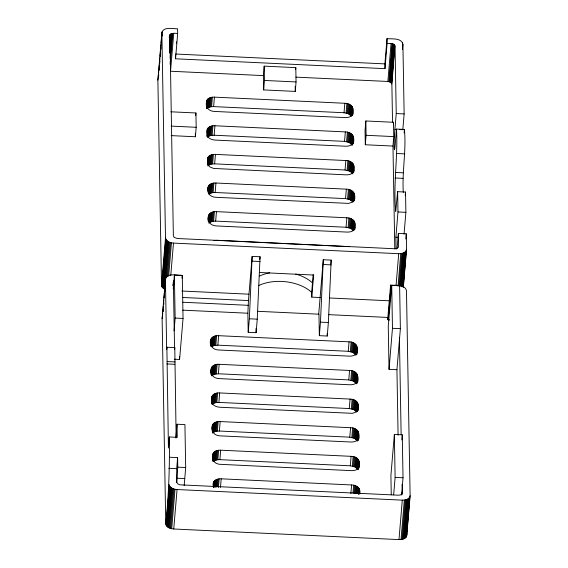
<?xml version="1.0" encoding="UTF-8"?>
<svg xmlns="http://www.w3.org/2000/svg" width="568" height="568" viewBox="0 0 568 568"><rect width="100%" height="100%" fill="white"/><g stroke="black" fill="none" stroke-linecap="round" stroke-linejoin="round"><path stroke-width="0.85" d="M404.061 234.101L405.886 212.333L405.531 192.055L397.628 191.686L395.726 211.388C393.091 183.854 398.083 156.555 396.514 129.064L404.416 129.433C406.44 150.506 401.966 171.373 403.287 192.424M248.209 332.308L249.345 318.783L252.156 256.381L260.066 256.75L257.247 319.159L256.111 332.685L248.209 332.308L247.868 313.224L248.45 300.564L252.156 256.381M319.337 335.66L320.473 322.134L323.284 259.732L331.187 260.101L328.375 322.503L327.239 336.036L319.337 335.66L318.953 314.189L257.489 311.292M161.859 32.802L165.501 237.956L166.133 239.81L168.661 241.883L164.684 289.226L162.157 287.152L161.525 285.292L157.883 80.138L161.859 32.802C163.406 26.192 173.162 28.989 177.585 28.769L177.67 33.54L175.547 58.795L384.976 68.657L387.099 43.409L387.014 38.638C391.785 39.213 401.271 37.552 402.904 44.155L404.139 113.927L402.818 129.71L399.304 129.547M158.72 71.902L157.883 80.138M158.87 70.155L159.31 64.894M159.459 63.14L159.899 57.879M160.048 56.125L161.007 44.73M161.149 42.976L161.596 37.715M161.738 35.961L162.107 31.574M158.6 76.588L158.749 74.834M159.118 70.453L159.338 67.826M159.707 63.438L159.927 60.812M160.297 56.424L160.446 54.67M160.886 49.409L161.035 47.662M161.397 43.275L161.617 40.648M161.987 36.26L162.136 34.506M169.562 39.348C167.943 32.923 173.254 32.866 177.67 33.54M169.576 40.825L170.095 34.655M169.576 43.196L170.315 34.385M169.562 46.477L170.599 34.144M169.527 50.658L170.933 33.924M169.69 53.115L171.316 33.739M170.116 52.959L171.749 33.583M170.137 58.128L172.203 33.469M170.109 64.219L172.693 33.391M173.716 33.356L170.535 71.234L263.396 75.608L263.651 89.921L295.261 91.405L296.056 81.941L295.8 67.627L264.191 66.136L263.396 75.608M176.343 43.573L176.485 41.833M161.525 285.292L165.501 237.956M161.816 286.542L165.792 239.199M162.157 287.152L166.133 239.81M162.625 287.727L166.601 240.392M163.208 288.274L167.184 240.931M163.903 288.778L167.872 241.435M387.71 319.273L390.585 285.079C395.356 285.654 404.835 283.993 406.475 290.596L410.117 495.75L406.802 535.198C406.447 538.826 401.959 539.721 398.985 539.6L173.744 528.993C170.592 528.78 166.275 527.502 165.757 523.845L162.121 318.691L165.43 279.243C166.978 272.633 176.733 275.43 181.149 275.217M162.121 318.691L162.732 313.089M162.881 311.335L163.321 306.074M163.47 304.32L163.84 299.939M163.989 298.186L164.429 292.925M164.571 291.171L165.678 278.022M163.13 311.633L163.279 309.879M163.719 304.618L163.868 302.865M164.308 297.611L164.457 295.857M164.819 291.469L164.968 289.716M165.409 284.454L165.558 282.701M166.58 277.34L169.527 242.273L168.661 241.883M167.659 275.906L170.457 242.593L169.527 242.273M168.646 276.154L171.444 242.834L170.457 242.593M170.762 275.537L173.488 243.097L171.444 242.834M176.144 437.892L174.781 347.616L166.878 347.247L166.68 349.611L165.43 279.243M173.077 285.526L173.503 281.387L174.17 280.585M173.126 285.796L173.503 281.387M173.29 285.512L173.659 281.103M184.167 485.633L185.686 467.535L184.927 424.594L177.024 424.225L177.259 437.339L169.356 436.969L168.426 448.017L166.878 347.247M173.226 288.821L174.376 275.125L182.278 275.501L183.045 318.435L179.594 359.466L174.326 359.217M173.794 284.994L174.092 281.465M174.064 330.874L175.143 318.066L174.376 275.125M174.646 349.199L174.781 347.616M182.058 278.121L182.278 275.501M195.711 115.56L195.932 112.975L170.862 111.797M171.181 135.617L195.385 136.76L196.18 127.289L195.932 112.975M165.757 523.845C168.81 494.948 169.761 465.98 169.356 436.969M166.048 525.095L169.363 485.64L169.072 484.397M166.396 525.698L169.704 486.251L169.363 485.64M166.857 526.28L170.173 486.833L169.704 486.251M167.439 526.827L170.755 487.38L170.173 486.833M168.135 527.331L171.444 487.876L170.755 487.38M175.874 437.914L177.024 424.225M168.916 527.779L172.232 488.324L171.444 487.876M169.782 528.162L173.098 488.714L172.232 488.324M170.712 528.481L174.028 489.034L173.098 488.714M206.461 103.255C205.722 98.725 210.749 96.752 214.427 97.135L344.826 103.277C351.372 103.149 354.808 108.552 352.756 114.913M206.496 104.611L206.851 100.309M206.454 108.346L207.178 99.734M206.901 107.806L207.625 99.194M171.699 528.73L175.008 489.282L174.028 489.034M402.016 484.433C402.187 487.94 404.238 495.871 398.26 495.19L179.9 484.823L177.777 483.872L176.932 482.381L176.691 468.664L177.614 457.616L169.711 457.247M206.83 108.666L207.391 108.176L208.186 98.704M176.485 482.615L177.784 467.159L177.614 457.616M207.391 108.176L208.065 107.735L208.861 98.271M208.065 107.735L208.839 107.359L209.635 97.895M173.744 528.993L177.06 489.538L175.008 489.282M207 133.239C205.46 128.048 210.65 125.251 214.931 125.762L345.337 131.904C351.876 131.776 355.312 137.179 353.26 143.541M207.036 136.107L207.682 128.361M207.057 136.654L207.363 128.936M208.839 107.359L209.691 107.054L210.487 97.589M207.405 136.434L208.129 127.821M207.334 137.293L207.902 136.803L208.697 127.331M209.691 107.054L210.614 106.819L211.41 97.355M207.902 136.803L208.577 136.363L209.372 126.891M210.614 106.819L211.587 106.67L212.382 97.199M208.577 136.363L209.344 135.986L210.139 126.522M207.583 161.007C206.347 156.157 211.601 153.999 215.442 154.389L345.841 160.531C352.387 160.403 355.824 165.806 353.772 172.161M207.611 163.875L208.193 156.988M209.344 135.986L210.196 135.681L210.991 126.21M207.845 165.92L208.641 156.448M209.201 155.959L208.406 165.423L210.082 167.042L213.646 168.44L346.097 174.845C349.071 174.965 353.559 174.064 353.914 170.443M210.196 135.681L211.119 135.447L211.914 125.982M211.587 106.67L213.632 106.599L214.427 97.135M207.867 157.563L207.71 163.556L208.342 165.409L209.081 164.99L209.876 155.518M211.119 135.447L212.098 135.298L212.894 125.826M209.081 164.99L209.855 164.613L210.65 155.142M207.916 189.996C206.837 185.125 211.836 182.498 215.946 183.01L346.352 189.151C352.891 189.03 356.328 194.434 354.276 200.788M208.087 189.634L208.378 186.19M208.193 191.636L208.697 185.615M209.855 164.613L210.707 164.308L211.502 154.837M208.428 193.681L209.145 185.076M209.713 184.586L208.917 194.05L212.134 192.701L215.151 192.481L345.557 198.623L349.519 199.446L352.906 201.91L354.176 200.291L354.425 199.07M210.707 164.308L211.63 164.074L212.425 154.61M212.098 135.298L214.136 135.227L214.931 125.762M209.592 193.617L210.387 184.146M211.63 164.074L212.602 163.918L213.398 154.453M210.359 193.241L211.154 183.769M208.207 221.201C206.795 215.286 210.728 210.948 216.458 211.637L346.856 217.778C353.402 217.658 356.839 223.061 354.787 229.415M208.378 220.838L208.889 214.818M208.626 221.122L209.209 214.242M211.211 192.935L212.006 183.464M209.656 213.703L208.861 223.167L211.722 221.563L215.662 221.108L346.061 227.25L350.889 228.464L353.417 230.537L354.212 221.073M209.429 222.677L210.217 213.213M212.134 192.701L212.929 183.23M212.602 163.918L214.647 163.854L215.442 154.389M210.096 222.244L210.891 212.773M213.114 192.545L213.909 183.081M210.87 221.868L211.665 212.396M211.722 221.563L212.517 212.091M212.645 221.328L213.44 211.857M215.151 192.481L215.946 183.01M213.618 221.172L214.413 211.708M215.662 221.108L216.458 211.637M210.479 344.385C208.953 338.961 213.625 334.935 218.659 335.688L349.057 341.829C355.902 341.396 359.232 348.227 356.917 354.325M210.508 345.749L211.09 338.862M210.756 346.033L211.41 338.287M211.133 346.359L211.857 337.747M212.418 337.257L211.623 346.728L213.923 345.607L217.864 345.152L348.262 351.294L353.09 352.508L355.959 355.192M212.297 346.288L213.092 336.817M213.071 345.912L213.866 336.448M210.984 373.013C209.464 367.581 214.136 363.555 219.163 364.308L349.568 370.457C356.406 370.024 359.736 376.847 357.421 382.953M211.019 374.376L211.594 367.489M211.268 374.66L211.914 366.914M213.923 345.607L214.718 336.135M212.361 366.374L211.566 375.846L214.427 374.234L218.368 373.78L348.773 379.921L353.601 381.135L356.47 383.819M212.134 375.349L212.929 365.884M214.846 345.372L215.641 335.908M212.808 374.915L213.603 365.444M215.819 345.223L216.614 335.752M213.575 374.539L214.37 365.068M211.566 400.781C210.231 395.612 215.109 392.303 219.674 392.935L350.073 399.077C356.619 398.956 360.055 404.359 358.003 410.714M211.594 402.137L212.105 396.116M211.772 403.287L212.425 395.541M211.793 403.827L211.857 397.337M214.427 374.234L215.222 364.762M212.148 403.607L212.872 395.001M212.077 404.473L212.645 403.976L213.44 394.511M215.35 374L216.145 364.535M217.864 345.152L218.659 335.688M212.645 403.976L213.312 403.543L214.108 394.071M216.33 373.843L217.125 364.379M213.312 403.543L214.086 403.166L214.881 393.695M212.148 428.542C211.069 423.671 216.067 421.051 220.178 421.562L350.584 427.704C357.428 427.271 360.751 434.101 358.436 440.2M212.176 429.905L212.609 424.743M212.283 431.914L212.929 424.168M214.086 403.166L214.938 402.861L215.733 393.39M212.659 432.234L213.376 423.629M212.581 433.093L213.149 432.603L213.944 423.139M214.938 402.861L215.861 402.627L216.656 393.155M218.368 373.78L219.163 364.308M213.149 432.603L213.824 432.17L214.619 422.698M215.861 402.627L216.834 402.471L217.629 393.006M213.824 432.17L214.59 431.794L215.386 422.322M212.723 456.31C211.992 451.787 217.019 449.813 220.689 450.19L351.088 456.331C357.634 456.21 361.07 461.614 359.019 467.968M212.688 458.532L213.121 453.363M212.787 460.541L213.44 452.788M212.808 461.081L212.872 454.592M214.59 431.794L215.449 431.488L216.245 422.017M213.163 460.861L213.887 452.256M359.161 466.25C358.806 469.871 354.318 470.765 351.344 470.645L218.893 464.248L216.117 463.289L213.589 461.216L214.456 451.759M215.449 431.488L216.365 431.254L217.161 421.783M216.834 402.471L218.879 402.407L219.674 392.935M213.092 461.72L214.328 460.79L215.123 451.326M216.365 431.254L217.345 431.098L218.14 421.633M214.328 460.79L215.102 460.421L215.897 450.949M213.263 486.3C211.729 481.11 216.912 478.306 221.201 478.817L351.599 484.958C356.441 484.831 361.425 488.665 359.658 494.075M213.44 487.443L213.951 481.415M215.102 460.421L215.954 460.108L216.749 450.644M213.887 486.904L214.399 480.876M214.384 487.273L214.96 480.386M215.954 460.108L216.877 459.881L217.672 450.41M217.345 431.098L219.39 431.034L220.178 421.562M215.059 486.84L215.634 479.953M216.877 459.881L217.849 459.725L218.644 450.254M215.755 487.323L216.401 479.577M216.607 487.017L217.26 479.271M217.53 486.783L218.183 479.037M217.849 459.725L219.894 459.661L220.689 450.19M218.431 487.493L219.156 478.881M220.476 487.422L221.201 478.817M263.651 89.921L264.447 80.45L264.191 66.136M259.839 259.391L260.066 256.75M295.658 69.346L295.8 67.627M320.593 297.554L311.768 297.142L311.683 292.371L313.188 274.486M311.768 297.142L313.621 275.047L259.661 272.505M318.712 314.239L323.284 259.732M330.895 263.616L331.187 260.101M352.181 106.564L351.386 116.035L347.992 113.572L344.031 112.741L344.826 103.277M346.082 113.004L346.878 103.532M353.033 135.795L352.238 145.266L349.37 142.582L344.542 141.368L345.337 131.904M347.062 113.252L347.857 103.781M347.992 113.572L348.787 104.1M348.858 113.955L349.654 104.491M346.586 141.631L347.382 132.159M349.647 114.402L350.442 104.938M353.197 163.818L352.401 173.283L349.874 171.209L345.046 169.995L345.841 160.531M347.566 141.879L348.361 132.408M350.335 114.906L351.13 105.435M348.503 142.199L349.299 132.727M350.917 115.453L351.713 105.982M347.098 170.258L347.893 160.787M349.37 142.582L350.165 133.118M351.798 115.78L352.522 107.174M352.238 115.304L352.813 108.417M345.557 198.623L346.352 189.151M350.151 143.029L350.946 133.565M348.077 170.499L348.873 161.035M350.839 143.534L351.635 134.062M349.008 170.819L349.803 161.355M351.429 144.08L352.224 134.609M351.89 144.662L352.685 135.191M349.874 171.209L350.669 161.738M347.602 198.885L348.397 189.414M352.671 144.79L353.324 137.044M350.662 171.657L351.457 162.192M346.061 227.25L346.856 217.778M348.589 199.127L349.384 189.662M351.351 172.161L352.146 162.689M349.519 199.446L350.314 189.982M351.933 172.707L352.728 163.236M348.113 227.505L348.908 218.041M350.385 199.837L351.18 190.365M352.742 173.893L353.537 164.422M353.253 172.558L353.829 165.671M351.166 200.284L351.961 190.812M349.093 227.754L349.888 218.289M351.855 200.788L352.65 191.317M350.023 228.073L350.818 218.609M352.444 201.328L353.239 191.863M353.701 192.446L352.906 201.91L348.645 203.401L216.202 197.323C210.792 197.359 206.291 193.29 208.129 187.412M350.889 228.464L351.684 218.992M353.324 201.661L354.049 193.049M353.757 201.186L354.34 194.299M351.677 228.911L352.472 219.44M352.366 229.408L353.161 219.944M352.948 229.955L353.743 220.49M353.829 230.281L354.553 221.676M354.269 229.813L354.844 222.926M392.964 146.061L393.759 136.597L393.503 122.283L365.842 120.977L365.046 130.448L365.302 144.762L392.964 146.061L394.788 248.848M365.302 144.762L366.097 135.291L365.842 120.977M348.262 351.294L349.057 341.829M350.314 351.556L351.109 342.085M348.773 379.921L349.568 370.457M351.294 351.805L352.089 342.334M352.224 352.124L353.019 342.653M353.09 352.508L353.885 343.044M350.818 380.184L351.613 370.712M353.878 352.955L354.673 343.491M358.145 408.995L357.897 410.217L356.562 411.821L354.105 409.762L349.277 408.548L350.073 399.077M351.805 380.425L352.6 370.961M354.567 353.459L355.362 343.988M352.735 380.745L353.53 371.28M355.149 354.006L355.944 344.535M355.618 354.588L356.413 345.117M351.329 408.811L352.124 399.339M353.601 381.135L354.396 371.664M356.029 354.333L356.754 345.72M356.47 353.857L357.045 346.97M358.28 431.602L357.485 441.073L354.617 438.389L349.789 437.175L350.584 427.704M354.382 381.582L355.178 372.111M352.309 409.052L353.104 399.588M355.071 382.086L355.866 372.615M353.239 409.372L354.034 399.907M355.66 382.633L356.455 373.162M356.122 383.208L356.917 373.744M354.105 409.762L354.901 400.291M351.833 437.431L352.629 427.967M356.541 382.96L357.265 374.347M356.903 383.343L357.556 375.597M354.894 410.21L355.689 400.738M358.784 460.229L357.989 469.693L355.121 467.017L350.293 465.803L351.088 456.331M352.82 437.68L353.615 428.215M355.582 410.714L356.377 401.242M384.976 68.657L384.891 63.886L387.014 38.638M353.75 437.999L354.546 428.535M356.164 411.253L356.96 401.789M357.428 402.371L356.633 411.835L352.373 413.326L219.93 407.249C216.777 407.036 212.453 405.765 211.942 402.108M352.345 466.058L353.14 456.594M354.617 438.389L355.412 428.918M357.045 411.587L357.769 402.975M357.485 411.111L358.06 404.224M350.875 493.564L351.599 484.958M355.398 438.837L356.193 429.365M353.324 466.307L354.12 456.835M356.093 439.334L356.889 429.87M354.254 466.626L355.05 457.155M356.676 439.88L357.471 430.416M357.144 440.463L357.932 430.998M355.121 467.017L355.916 457.545M352.998 492.967L353.644 485.221M392.538 122.035L391.863 84.043L390.677 82.296L387.873 81.465L391.047 43.594L387.099 43.409M357.918 440.598L358.571 432.851M355.909 467.464L356.704 457.993M353.978 493.209L354.631 485.462M388.895 81.6L392.076 43.722L391.047 43.594M356.597 467.961L357.393 458.497M354.908 493.528L355.561 485.782M389.385 81.721L392.566 43.85L392.076 43.722M357.18 468.508L357.975 459.043M389.854 81.884L393.035 44.006L392.566 43.85M357.648 469.09L358.443 459.618M390.287 82.076L393.461 44.197L393.035 44.006M355.845 493.06L356.427 486.172M390.677 82.296L393.858 44.425L393.461 44.197M358.429 469.225L359.075 461.479M391.018 82.552L394.199 44.673L393.858 44.425M356.633 493.507L357.208 486.62M391.309 82.822L394.199 44.673M391.544 83.113L394.49 44.95M391.721 83.418L394.725 45.241M357.393 493.145L357.904 487.124M391.863 84.043L394.895 45.539M357.982 493.691L358.486 487.663M358.443 494.274L358.955 488.246M358.862 494.018L359.296 488.856M359.296 493.542L359.587 490.099M393.361 124.001L393.503 122.283M396.514 129.064L395.186 144.84A12.872 0.632 -87.3 0 1 394.192 147.346A12.872 0.632 -87.3 0 1 394.916 129.341L396.237 113.557L395.044 46.164M402.392 45.532L402.613 42.905M402.464 49.416L402.904 44.155M387.965 319.166L388.107 317.448L328.609 314.644M389.733 319.905L388.15 319.834L390.67 289.85L390.585 285.079M404.125 132.94L404.416 129.433M396.933 369.704L400.376 328.673L399.616 285.739L391.714 285.363L388.264 326.394L389.03 369.335L396.933 369.704L398.09 435.166M396.081 249.231L395.868 237.211L397.983 211.956L397.628 191.686M397.124 248.23L398.367 233.427L406.269 233.803L406.546 249.309L403.379 287.003M389.03 369.335L392.474 328.304L391.714 285.363M396.074 285.271L398.729 253.704C401.704 253.825 406.191 252.93 406.546 249.309M405.24 195.499L405.531 192.055M398.047 286.08L400.767 253.64M399.02 285.924L401.746 253.484M399.943 285.69L402.669 253.25M400.724 286.265L403.521 252.945M401.42 286.762L404.288 252.575M405.829 239.029L406.269 233.803M402.094 286.329L404.963 252.135M402.584 286.712L405.531 251.645M403.031 286.173L405.978 251.106M403.202 287.351L406.297 250.531M401.576 494.991L403.024 477.773L402.258 434.832L394.355 434.456L390.912 475.487L391.253 494.771M393.652 494.856L395.122 477.397L394.355 434.456M401.832 439.93L402.258 434.832M402.023 494.756L402.172 492.988M398.985 539.6L402.293 500.145C405.275 500.273 409.755 499.371 410.117 495.75M401.022 539.536L404.338 500.081M402.002 539.38L405.311 499.925M402.925 539.146L406.234 499.698M403.777 538.84L407.093 499.386M404.544 538.464L407.86 499.016M405.218 538.031L408.534 498.576M405.786 537.534L409.095 498.086M406.234 537.001L409.542 497.547M406.553 536.426L409.869 496.972M169.931 34.946L173.361 235.94L174.206 237.431L177.358 238.51L394.689 248.749L397.089 248.372L398.473 247.158L398.367 233.427M213.625 481.991L213.447 487.188M352.898 113.188C352.543 116.816 348.056 117.711 345.081 117.59L214.683 111.449C209.272 111.484 204.764 107.416 206.61 101.53M353.41 141.815C353.047 145.444 348.567 146.338 345.585 146.217L215.187 140.076C212.034 139.863 207.718 138.585 207.199 134.928M354.929 227.697C354.574 231.318 350.087 232.22 347.112 232.092L216.713 225.95C211.303 225.986 206.802 221.918 208.641 216.039M357.13 351.741C356.775 355.369 352.288 356.264 349.313 356.143L218.914 350.002C213.504 350.03 209.003 345.962 210.842 340.083M357.641 380.368C357.279 383.989 352.799 384.891 349.817 384.77L219.418 378.622C214.008 378.657 209.507 374.589 211.346 368.71M358.656 437.623C358.301 441.244 353.814 442.138 350.839 442.018L220.434 435.876C215.024 435.912 210.522 431.843 212.361 425.964M162.363 317.469L162.689 316.894M213.944 240.484L216.962 240.264L349.412 246.668M175.462 54.024L384.891 63.886M295.892 77.134L387.873 81.465M264.447 80.45L296.056 81.941M396.237 113.557L404.139 113.927M213.632 106.599L344.031 112.741M394.916 129.341L396.67 129.419M171.117 126.11L196.18 127.289M366.097 135.291L393.759 136.597M214.136 135.227L344.542 141.368M396.947 153.516L404.849 153.885M214.647 163.854L345.046 169.995M395.356 172.452L403.259 172.821M395.136 177.99L403.039 178.366M397.983 211.956L405.886 212.333M395.868 237.211L398.502 237.332M173.488 243.097L398.729 253.704M252.242 261.152L260.144 261.521M323.369 264.503L331.272 264.873M181.874 291.022L248.961 294.181M329.426 297.973L389.456 300.799M182.797 297.476L248.45 300.564M182.882 302.24L248.535 305.335M182.697 310.156L247.868 313.224M249.345 318.783L257.247 319.159M320.473 322.134L328.375 322.503M175.143 318.066L183.045 318.435M392.474 328.304L400.376 328.673M167.134 361.56L175.036 361.93M166.935 363.925L174.837 364.301M218.879 402.407L349.277 408.548M219.39 431.034L349.789 437.175M219.894 459.661L350.293 465.803M177.784 467.159L185.686 467.535M395.122 477.397L403.024 477.773M168.788 468.295L176.691 468.664M176.861 478.206L184.763 478.583M177.06 489.538L402.293 500.145M213.589 461.216L212.957 459.363M406.773 533.43L406.802 535.198M399.418 337.967L401.129 434.378M388.107 317.448L388.15 319.834M327.196 333.459L327.239 336.036M295.175 86.357L295.261 91.405M256.033 328.389L256.111 332.685M195.328 133.388L195.385 136.76M175.491 55.614L175.547 58.795M179.552 356.839L179.594 359.466M173.375 281.998L174.553 348.248M259.569 276.041A35.77 21.477 4.8 0 1 269.686 272.832M295.715 274.06A35.77 21.477 4.8 0 1 312.478 282.899M258.774 285.512A35.77 21.477 4.8 0 1 311.683 292.371"/></g></svg>
